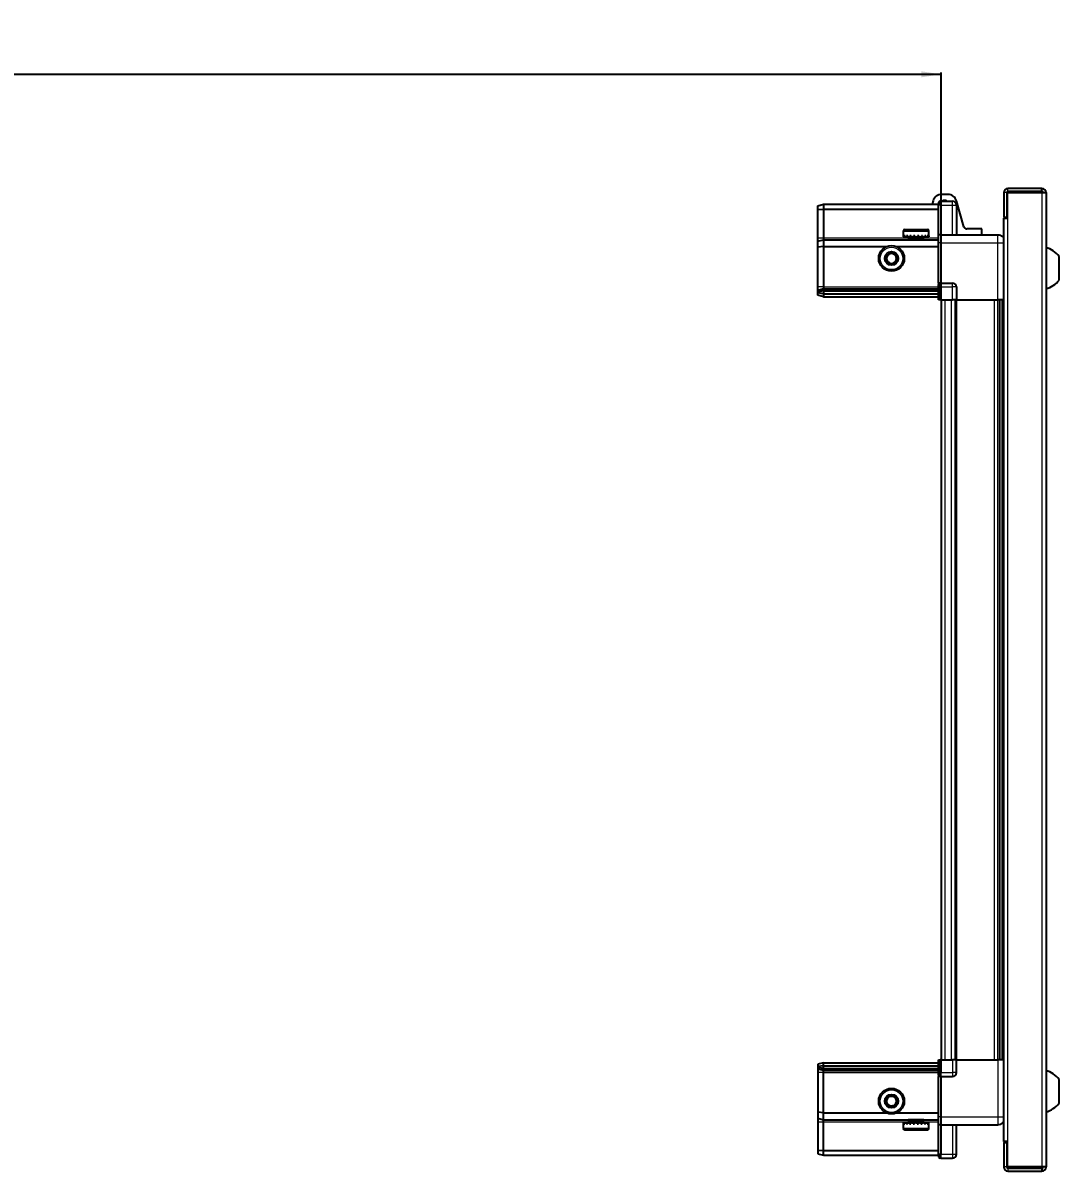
# Model space of a CAD drawing. Header units: millimetres. Extents: x 1256 to 5837, y -275 to 1864.
# Drawn here: x 3690 to 4216, y 1198 to 1781 of the extents above; entities that cross this region are included whole.
import ezdxf

# ---------------------------------------------------------------- set-up
doc = ezdxf.new("R2010")
doc.units = ezdxf.units.MM
doc.layers.add('FORMAT', color=7, linetype='Continuous')
doc.styles.add('SLDTEXTSTYLE0', font='TXT', dxfattribs={"width": 0.75})
doc.dimstyles.new('SLDDIMSTYLE0', dxfattribs={"dimtxt": 20, "dimasz": 10, "dimexe": 0, "dimexo": 0.0625, "dimgap": 5, "dimtad": 2, "dimdec": 1, "dimrnd": 1e-09, "dimzin": 12, "dimdsep": 46, "dimtxsty": 'SLDTEXTSTYLE0', "dimsah": 1, "dimcen": 0.09, "dimadec": 0, "dimazin": 3, "dimtfac": 1, "dimtofl": 0, "dimtmove": 0, "dimatfit": 3, "dimfxl": 0, "dimfrac": 2, "dimtolj": 1, "dimtzin": 12, "dimarcsym": 0})

# ---------------------------------------------------------------- blocks, each defined once
blk = doc.blocks.new('_D_5')
at = {"layer": 'FORMAT'}
for p, q in [((3056.46, 1640.11), (3056.46, 1755.6)), ((4156.46, 1640.11), (4156.46, 1755.6)), ((3056.46, 1754.6), (4156.46, 1754.6))]:
    blk.add_line(p, q, dxfattribs=at)
for points in [[(3056.46, 1754.6), (3066.46, 1753.07), (3066.46, 1756.14)], [(4156.46, 1754.6), (4146.46, 1756.14), (4146.46, 1753.07)]]:
    blk.add_solid(points, dxfattribs=at)
at = {"layer": 'FORMAT', "insert": (3576.91, 1780.39), "char_height": 20, "attachment_point": 1, "style": 'SLDTEXTSTYLE0'}
blk.add_mtext('1100', dxfattribs=at)

msp = doc.modelspace()

# ---------------------------------------------------------------- linework, layer by layer
at = {"color": 7, "linetype": 'Continuous', "lineweight": 25}
for p, q in [((4160, 1693.6), (4156.77, 1693.6)), ((4188.31, 1694.5), (4188.31, 1682.1)), ((4189.81, 1694.5), (4189.81, 1682.1)), ((4190.31, 1681.6), (4190.31, 1694.5)), ((4190.31, 1694.5), (4207.71, 1694.5)), ((4207.71, 1696.6), (4190.41, 1696.6)), ((4207.71, 1695.1), (4190.41, 1695.1)), ((4207.71, 1695.1), (4207.71, 1696.6)), ((4207.71, 1694.5), (4209.81, 1694.5)), ((4209.81, 1694.5), (4209.81, 1199.7)), ((4093.81, 1687.8), (4096.81, 1688.6)), ((4093.81, 1685.95), (4093.81, 1687.8)), ((4093.81, 1685.95), (4096.81, 1686.1)), ((4093.81, 1671.6), (4093.81, 1685.95)), ((4096.81, 1688.6), (4096.81, 1686.1)), ((4096.81, 1688.6), (4155.11, 1688.6)), ((4096.81, 1686.1), (4096.81, 1671.6)), ((4096.81, 1686.1), (4155.11, 1686.1)), ((4152.44, 1690.34), (4151.95, 1688.6)), ((4155.98, 1690.1), (4155.11, 1689.6)), ((4155.11, 1689.6), (4155.11, 1688.1)), ((4155.11, 1673.3), (4155.11, 1688.1)), ((4156.31, 1690.1), (4155.98, 1690.1)), ((4156.31, 1688.1), (4156.31, 1690.1)), ((4156.31, 1690.1), (4162.31, 1690.1)), ((4156.31, 1688.1), (4156.31, 1673.3)), ((4164.31, 1688.1), (4164.31, 1673.1)), ((4168.09, 1677.19), (4164.32, 1690.34)), ((4188.21, 1681.6), (4188.21, 1212.6)), ((4188.21, 1681.6), (4190.31, 1681.6)), ((4188.31, 1682.1), (4189.81, 1682.1)), ((4137.31, 1675), (4137.31, 1672.1)), ((4138.11, 1675.8), (4149.51, 1675.8)), ((4150.31, 1672.1), (4150.31, 1675)), ((4177.26, 1676.1), (4169.53, 1676.1)), ((4177.26, 1673.1), (4177.26, 1676.1)), ((4093.81, 1669.8), (4093.81, 1671.6)), ((4093.81, 1669.8), (4096.81, 1670.6)), ((4093.81, 1666.77), (4093.81, 1669.8)), ((4096.81, 1671.6), (4096.81, 1670.6)), ((4096.81, 1670.6), (4096.81, 1667.1)), ((4096.81, 1670.6), (4155.11, 1670.6)), ((4137.31, 1672.1), (4137.35, 1672.1)), ((4137.47, 1672.6), (4137.35, 1672.6)), ((4137.35, 1672.6), (4137.35, 1672.1)), ((4137.35, 1672.1), (4137.47, 1672.1)), ((4137.47, 1672.6), (4137.47, 1672.1)), ((4137.47, 1672.1), (4137.88, 1672.1)), ((4138.22, 1672.6), (4137.88, 1672.6)), ((4137.88, 1672.6), (4137.88, 1672.1)), ((4137.88, 1672.1), (4138.22, 1672.1)), ((4138.22, 1672.6), (4138.22, 1672.1)), ((4138.22, 1672.1), (4138.99, 1672.1)), ((4139.52, 1672.6), (4138.99, 1672.6)), ((4138.99, 1672.6), (4138.99, 1672.1)), ((4138.99, 1672.1), (4139.52, 1672.1)), ((4139.41, 1672.1), (4139.41, 1672)), ((4139.41, 1672), (4148.21, 1672)), ((4139.52, 1672.6), (4139.52, 1672.1)), ((4139.52, 1672.1), (4140.57, 1672.1)), ((4139.81, 1671.6), (4140.5, 1671.12)), ((4139.81, 1671.6), (4147.81, 1671.6)), ((4140.5, 1671.12), (4139.81, 1670.64)), ((4139.81, 1670.64), (4139.81, 1670.6)), ((4139.81, 1670.64), (4147.81, 1670.64)), ((4140.5, 1671.12), (4147.12, 1671.12)), ((4141.23, 1672.6), (4140.57, 1672.6)), ((4140.57, 1672.6), (4140.57, 1672.1)), ((4140.57, 1672.1), (4141.23, 1672.1)), ((4141.23, 1672.6), (4141.23, 1672.1)), ((4141.23, 1672.1), (4142.47, 1672.1)), ((4143.2, 1672.6), (4142.47, 1672.6)), ((4142.47, 1672.6), (4142.47, 1672.1)), ((4142.47, 1672.1), (4142.91, 1672.1)), ((4142.91, 1672.6), (4142.91, 1672.1)), ((4143.2, 1672.6), (4143.2, 1672.1)), ((4143.2, 1672.1), (4144.5, 1672.1)), ((4145.23, 1672.6), (4144.5, 1672.6)), ((4144.5, 1672.6), (4144.5, 1672.1)), ((4144.77, 1672.6), (4144.77, 1672.1)), ((4144.77, 1672.1), (4145.23, 1672.1)), ((4145.23, 1672.6), (4145.23, 1672.1)), ((4145.23, 1672.1), (4146.47, 1672.1)), ((4147.12, 1672.6), (4146.47, 1672.6)), ((4146.47, 1672.6), (4146.47, 1672.1)), ((4146.47, 1672.1), (4147.12, 1672.1)), ((4147.12, 1672.6), (4147.12, 1672.1)), ((4147.12, 1672.1), (4148.17, 1672.1)), ((4147.12, 1671.12), (4147.81, 1671.6)), ((4147.81, 1670.64), (4147.12, 1671.12)), ((4147.81, 1670.6), (4147.81, 1670.64)), ((4148.69, 1672.6), (4148.17, 1672.6)), ((4148.17, 1672.6), (4148.17, 1672.1)), ((4148.17, 1672.1), (4148.69, 1672.1)), ((4148.21, 1672), (4148.21, 1672.1)), ((4148.69, 1672.6), (4148.69, 1672.1)), ((4148.69, 1672.1), (4149.45, 1672.1)), ((4149.78, 1672.6), (4149.45, 1672.6)), ((4149.45, 1672.6), (4149.45, 1672.1)), ((4149.45, 1672.1), (4149.78, 1672.1)), ((4149.78, 1672.6), (4149.78, 1672.1)), ((4149.78, 1672.1), (4150.17, 1672.1)), ((4150.28, 1672.6), (4150.17, 1672.6)), ((4150.17, 1672.6), (4150.17, 1672.1)), ((4150.17, 1672.1), (4150.28, 1672.1)), ((4150.28, 1672.6), (4150.28, 1672.1)), ((4150.28, 1672.1), (4150.31, 1672.1)), ((4155.11, 1673.1), (4155.11, 1673.3)), ((4156.31, 1673.1), (4155.11, 1673.1)), ((4155.11, 1669.1), (4155.11, 1673.1)), ((4155.11, 1648.8), (4155.11, 1669.1)), ((4156.31, 1673.3), (4156.31, 1673.1)), ((4156.31, 1673.1), (4156.31, 1669.1)), ((4156.31, 1673.1), (4185.31, 1673.1)), ((4156.31, 1669.1), (4156.31, 1648.8)), ((4096.81, 1667.1), (4093.81, 1666.77)), ((4093.81, 1646.6), (4093.81, 1666.77)), ((4096.81, 1667.1), (4096.81, 1646.6)), ((4096.81, 1667.1), (4128.81, 1667.1)), ((4133.81, 1667.1), (4155.11, 1667.1)), ((4216.41, 1650.1), (4216.41, 1662.1)), ((4093.81, 1644.8), (4093.81, 1646.6)), ((4096.81, 1645.6), (4093.81, 1644.8)), ((4093.81, 1644.06), (4093.81, 1644.8)), ((4096.81, 1644.6), (4093.81, 1644.06)), ((4096.81, 1646.6), (4096.81, 1645.6)), ((4096.81, 1645.6), (4096.81, 1644.6)), ((4096.81, 1645.6), (4155.11, 1645.6)), ((4096.81, 1644.6), (4155.11, 1644.6)), ((4096.81, 1644.6), (4096.81, 1643.1)), ((4155.11, 1648.6), (4155.11, 1648.8)), ((4156.31, 1648.6), (4155.11, 1648.6)), ((4155.11, 1648.6), (4155.11, 1647.93)), ((4155.11, 1640.1), (4155.11, 1647.93)), ((4155.98, 1646.6), (4155.98, 1640.1)), ((4156.31, 1648.8), (4156.31, 1648.6)), ((4156.31, 1646.6), (4156.31, 1648.6)), ((4156.31, 1648.6), (4162.31, 1648.6)), ((4156.31, 1646.6), (4156.31, 1648.6)), ((4156.31, 1646.6), (4156.31, 1640.1)), ((4164.31, 1646.6), (4164.31, 1640.1)), ((4093.81, 1643.56), (4093.81, 1644.06)), ((4096.81, 1643.1), (4093.81, 1643.56)), ((4093.81, 1642.41), (4093.81, 1643.56)), ((4096.81, 1641.6), (4093.81, 1642.41)), ((4096.81, 1643.1), (4155.11, 1643.1)), ((4096.81, 1643.1), (4096.81, 1641.6)), ((4096.81, 1641.6), (4155.11, 1641.6)), ((4155.98, 1640.1), (4155.11, 1640.1)), ((4156.31, 1640.1), (4155.98, 1640.1)), ((4156.31, 1640.1), (4162.31, 1640.1)), ((4156.46, 1640.1), (4156.46, 1254.1)), ((4164.31, 1640.1), (4162.31, 1640.1)), ((4163.66, 1640.1), (4163.66, 1254.1)), ((4164.31, 1640.1), (4185.31, 1640.1)), ((4186.33, 1254.1), (4186.33, 1640.1)), ((4186.37, 1254.1), (4186.37, 1640.1)), ((4188.16, 1640.1), (4188.16, 1254.1)), ((4155.11, 1246.28), (4155.11, 1254.1)), ((4155.11, 1254.1), (4155.98, 1254.1)), ((4155.98, 1254.1), (4155.98, 1254.1)), ((4155.98, 1254.1), (4155.98, 1247.6)), ((4156.31, 1254.1), (4155.98, 1254.1)), ((4156.31, 1254.1), (4156.31, 1247.6)), ((4156.31, 1254.1), (4156.31, 1254.1)), ((4156.31, 1254.1), (4162.31, 1254.1)), ((4156.31, 1254.1), (4156.31, 1247.6)), ((4164.31, 1254.1), (4162.31, 1254.1)), ((4164.31, 1247.6), (4164.31, 1254.1)), ((4164.31, 1254.1), (4185.31, 1254.1)), ((4096.81, 1252.6), (4093.81, 1251.8)), ((4093.81, 1251.8), (4093.81, 1250.65)), ((4096.81, 1251.1), (4093.81, 1250.65)), ((4093.81, 1250.65), (4093.81, 1250.15)), ((4096.81, 1249.6), (4093.81, 1250.15)), ((4093.81, 1250.15), (4093.81, 1249.41)), ((4096.81, 1248.6), (4093.81, 1249.41)), ((4093.81, 1249.41), (4093.81, 1247.6)), ((4096.81, 1251.1), (4096.81, 1252.6)), ((4096.81, 1252.6), (4155.11, 1252.6)), ((4096.81, 1249.6), (4096.81, 1251.1)), ((4096.81, 1251.1), (4155.11, 1251.1)), ((4096.81, 1249.6), (4155.11, 1249.6)), ((4096.81, 1248.6), (4096.81, 1249.6)), ((4096.81, 1248.6), (4155.11, 1248.6)), ((4096.81, 1247.6), (4096.81, 1248.6)), ((4093.81, 1247.6), (4093.81, 1227.44)), ((4096.81, 1227.1), (4096.81, 1247.6)), ((4155.11, 1246.28), (4155.11, 1245.6)), ((4156.31, 1245.6), (4155.11, 1245.6)), ((4155.11, 1245.4), (4155.11, 1245.6)), ((4155.11, 1225.1), (4155.11, 1245.4)), ((4156.31, 1245.6), (4156.31, 1247.6)), ((4156.31, 1245.6), (4156.31, 1245.4)), ((4156.31, 1245.6), (4162.31, 1245.6)), ((4156.31, 1245.4), (4156.31, 1225.1)), ((4216.41, 1232.1), (4216.41, 1244.1)), ((4096.81, 1227.1), (4093.81, 1227.44)), ((4093.81, 1227.44), (4093.81, 1224.41)), ((4096.81, 1227.1), (4128.81, 1227.1)), ((4096.81, 1223.6), (4096.81, 1227.1)), ((4133.81, 1227.1), (4155.11, 1227.1)), ((4155.11, 1221.1), (4155.11, 1225.1)), ((4156.31, 1225.1), (4156.31, 1221.1)), ((4093.81, 1224.41), (4096.81, 1223.6)), ((4093.81, 1224.41), (4093.81, 1222.6)), ((4093.81, 1222.6), (4093.81, 1208.26)), ((4096.81, 1223.6), (4155.11, 1223.6)), ((4096.81, 1222.6), (4096.81, 1223.6)), ((4096.81, 1208.1), (4096.81, 1222.6)), ((4137.31, 1222.1), (4137.31, 1219.2)), ((4137.33, 1222.1), (4137.31, 1222.1)), ((4137.33, 1221.6), (4137.33, 1222.1)), ((4137.43, 1222.1), (4137.33, 1222.1)), ((4137.33, 1221.6), (4137.43, 1221.6)), ((4137.43, 1221.6), (4137.43, 1222.1)), ((4137.8, 1222.1), (4137.43, 1222.1)), ((4137.8, 1221.6), (4137.8, 1222.1)), ((4138.12, 1222.1), (4137.8, 1222.1)), ((4137.8, 1221.6), (4138.12, 1221.6)), ((4138.12, 1221.6), (4138.12, 1222.1)), ((4138.86, 1222.1), (4138.12, 1222.1)), ((4138.86, 1221.6), (4138.86, 1222.1)), ((4139.37, 1222.1), (4138.86, 1222.1)), ((4138.86, 1221.6), (4139.37, 1221.6)), ((4139.37, 1221.6), (4139.37, 1222.1)), ((4140.4, 1222.1), (4139.37, 1222.1)), ((4139.41, 1222.2), (4139.41, 1222.1)), ((4148.21, 1222.2), (4139.41, 1222.2)), ((4139.81, 1223.6), (4139.81, 1223.57)), ((4139.81, 1223.57), (4140.5, 1223.09)), ((4147.81, 1223.57), (4139.81, 1223.57)), ((4140.5, 1223.09), (4139.81, 1222.6)), ((4147.81, 1222.6), (4139.81, 1222.6)), ((4140.4, 1221.6), (4140.4, 1222.1)), ((4141.05, 1222.1), (4140.4, 1222.1)), ((4140.4, 1221.6), (4141.05, 1221.6)), ((4147.12, 1223.09), (4140.5, 1223.09)), ((4141.05, 1221.6), (4141.05, 1222.1)), ((4142.28, 1222.1), (4141.05, 1222.1)), ((4142.28, 1221.6), (4142.28, 1222.1)), ((4142.77, 1222.1), (4142.28, 1222.1)), ((4142.28, 1221.6), (4143, 1221.6)), ((4142.77, 1221.6), (4142.77, 1222.1)), ((4143, 1221.6), (4143, 1222.1)), ((4144.3, 1222.1), (4143, 1222.1)), ((4144.3, 1221.6), (4144.3, 1222.1)), ((4144.3, 1221.6), (4145.04, 1221.6)), ((4144.64, 1221.6), (4144.64, 1222.1)), ((4145.04, 1222.1), (4144.64, 1222.1)), ((4145.04, 1221.6), (4145.04, 1222.1)), ((4146.28, 1222.1), (4145.04, 1222.1)), ((4146.28, 1221.6), (4146.28, 1222.1)), ((4146.95, 1222.1), (4146.28, 1222.1)), ((4146.28, 1221.6), (4146.95, 1221.6)), ((4146.95, 1221.6), (4146.95, 1222.1)), ((4148.02, 1222.1), (4146.95, 1222.1)), ((4147.12, 1223.09), (4147.81, 1223.57)), ((4147.81, 1222.6), (4147.12, 1223.09)), ((4147.81, 1223.57), (4147.81, 1223.6)), ((4148.02, 1221.6), (4148.02, 1222.1)), ((4148.55, 1222.1), (4148.02, 1222.1)), ((4148.02, 1221.6), (4148.55, 1221.6)), ((4148.21, 1222.1), (4148.21, 1222.2)), ((4148.55, 1221.6), (4148.55, 1222.1)), ((4149.34, 1222.1), (4148.55, 1222.1)), ((4149.34, 1221.6), (4149.34, 1222.1)), ((4149.7, 1222.1), (4149.34, 1222.1)), ((4149.34, 1221.6), (4149.7, 1221.6)), ((4149.7, 1221.6), (4149.7, 1222.1)), ((4150.13, 1222.1), (4149.7, 1222.1)), ((4150.13, 1221.6), (4150.13, 1222.1)), ((4150.26, 1222.1), (4150.13, 1222.1)), ((4150.13, 1221.6), (4150.26, 1221.6)), ((4150.26, 1221.6), (4150.26, 1222.1)), ((4150.31, 1222.1), (4150.26, 1222.1)), ((4150.31, 1219.2), (4150.31, 1222.1)), ((4156.31, 1221.1), (4155.11, 1221.1)), ((4155.11, 1220.9), (4155.11, 1221.1)), ((4155.11, 1206.1), (4155.11, 1220.9)), ((4156.31, 1221.1), (4156.31, 1220.9)), ((4156.31, 1221.1), (4185.31, 1221.1)), ((4156.31, 1220.9), (4156.31, 1206.1)), ((4156.31, 1220.9), (4156.31, 1206.1)), ((4164.31, 1206.1), (4164.31, 1221.1)), ((4149.51, 1218.4), (4138.11, 1218.4)), ((4093.81, 1208.26), (4096.81, 1208.1)), ((4093.81, 1208.26), (4093.81, 1206.41)), ((4096.81, 1208.1), (4155.11, 1208.1)), ((4096.81, 1205.6), (4096.81, 1208.1)), ((4190.31, 1212.6), (4188.21, 1212.6)), ((4188.31, 1212.1), (4189.81, 1212.1)), ((4188.31, 1212.1), (4188.31, 1199.7)), ((4189.81, 1212.1), (4189.81, 1199.7)), ((4190.31, 1199.7), (4190.31, 1212.6)), ((4093.81, 1206.41), (4096.81, 1205.6)), ((4096.81, 1205.6), (4155.11, 1205.6)), ((4155.11, 1206.1), (4155.11, 1204.6)), ((4155.11, 1204.6), (4155.98, 1204.1)), ((4156.31, 1204.1), (4155.98, 1204.1)), ((4156.31, 1204.1), (4156.31, 1206.1)), ((4156.31, 1204.1), (4162.31, 1204.1)), ((4207.71, 1199.7), (4190.31, 1199.7)), ((4190.41, 1199.1), (4207.71, 1199.1)), ((4190.41, 1197.6), (4207.71, 1197.6)), ((4209.81, 1199.7), (4207.71, 1199.7)), ((4207.71, 1199.1), (4207.71, 1197.6))]:
    msp.add_line(p, q, dxfattribs=at)
at = {"color": 8, "linetype": 'Continuous', "lineweight": 18}
for p, q in [((4189.81, 1694.5), (4188.31, 1694.5)), ((4190.41, 1695.1), (4190.41, 1696.6)), ((4207.71, 1694.5), (4207.71, 1199.7)), ((4156.31, 1688.1), (4155.11, 1688.1)), ((4156.31, 1688.1), (4162.31, 1688.1)), ((4162.31, 1688.1), (4162.31, 1690.1)), ((4162.31, 1688.1), (4164.31, 1688.1)), ((4162.31, 1673.1), (4162.31, 1688.1)), ((4190.31, 1681.6), (4190.31, 1212.6)), ((4137.31, 1675), (4150.31, 1675)), ((4093.81, 1671.6), (4096.81, 1671.6)), ((4096.81, 1671.6), (4139.81, 1671.6)), ((4147.81, 1671.6), (4155.11, 1671.6)), ((4155.11, 1673.3), (4156.31, 1673.3)), ((4156.31, 1669.1), (4155.11, 1669.1)), ((4156.31, 1669.1), (4185.31, 1669.1)), ((4185.31, 1640.1), (4185.31, 1669.1)), ((4096.81, 1646.6), (4093.81, 1646.6)), ((4096.81, 1646.6), (4155.11, 1646.6)), ((4155.11, 1648.8), (4156.31, 1648.8)), ((4156.31, 1646.6), (4155.98, 1646.6)), ((4156.31, 1646.6), (4162.31, 1646.6)), ((4162.31, 1646.6), (4162.31, 1648.6)), ((4162.31, 1640.1), (4162.31, 1646.6)), ((4164.31, 1646.6), (4162.31, 1646.6)), ((4158.46, 1640.1), (4158.46, 1254.1)), ((4161.66, 1640.1), (4161.66, 1254.1)), ((4164.31, 1640.1), (4164.31, 1254.1)), ((4183.71, 1254.1), (4183.71, 1640.1)), ((4185.13, 1640.1), (4185.13, 1254.1)), ((4187.58, 1254.1), (4187.58, 1640.1)), ((4156.31, 1254.1), (4155.98, 1254.1)), ((4162.31, 1254.1), (4162.31, 1247.6)), ((4185.31, 1254.1), (4185.31, 1225.1)), ((4096.81, 1247.6), (4093.81, 1247.6)), ((4096.81, 1247.6), (4155.11, 1247.6)), ((4156.31, 1245.4), (4155.11, 1245.4)), ((4156.31, 1247.6), (4155.98, 1247.6)), ((4156.31, 1247.6), (4162.31, 1247.6)), ((4164.31, 1247.6), (4162.31, 1247.6)), ((4162.31, 1247.6), (4162.31, 1245.6)), ((4156.31, 1225.1), (4155.11, 1225.1)), ((4156.31, 1225.1), (4185.31, 1225.1)), ((4093.81, 1222.6), (4096.81, 1222.6)), ((4096.81, 1222.6), (4139.81, 1222.6)), ((4150.31, 1219.2), (4137.31, 1219.2)), ((4147.81, 1222.6), (4155.11, 1222.6)), ((4156.31, 1220.9), (4155.11, 1220.9)), ((4162.31, 1221.1), (4162.31, 1206.1)), ((4156.31, 1206.1), (4155.11, 1206.1)), ((4156.31, 1206.1), (4162.31, 1206.1)), ((4162.31, 1206.1), (4164.31, 1206.1)), ((4162.31, 1206.1), (4162.31, 1204.1)), ((4189.81, 1199.7), (4188.31, 1199.7)), ((4190.41, 1199.1), (4190.41, 1197.6))]:
    msp.add_line(p, q, dxfattribs=at)
at = {"color": 7, "linetype": 'Continuous', "lineweight": 25}
for centre, radius in [((4131.31, 1661.1), 6.5), ((4131.31, 1661.1), 3.46), ((4131.31, 1233.1), 6.5), ((4131.31, 1233.1), 3.46)]:
    msp.add_circle(centre, radius, dxfattribs=at)
at = {"color": 8, "linetype": 'Continuous', "lineweight": 18}
for centre in [(4131.31, 1661.1), (4131.31, 1233.1)]:
    msp.add_circle(centre, 5.7, dxfattribs=at)
at = {"color": 7, "linetype": 'Continuous', "lineweight": 25}
for centre, radius, start, end in [((4156.77, 1689.1), 4.5, 90, 164), ((4160, 1689.1), 4.5, 16, 90), ((4190.41, 1694.5), 2.1, 90, 180), ((4190.41, 1694.5), 0.6, 90, 180), ((4207.71, 1694.5), 2.1, 0, 90), ((4207.71, 1694.5), 0.6, 0, 90), ((4158.36, 1688.7), 1.9, 47.4631, 132.5369), ((4162.31, 1688.1), 2, 0, 90), ((4138.11, 1675), 0.8, 90, 180), ((4149.51, 1675), 0.8, 0, 90), ((4169.53, 1677.6), 1.5, 196, 270), ((4139.41, 1671.6), 0.4, 0, 90), ((4148.21, 1671.6), 0.4, 90, 180), ((4131.31, 1661.1), 2.5, 120.74103, 180.74103), ((4131.31, 1661.1), 2.5, 60.74103, 120.74103), ((4131.31, 1661.1), 2.5, 0.74103, 60.74103), ((4206.79, 1655.08), 11.91, 36.1266, 75.29965), ((4131.31, 1661.1), 2.5, 180.74103, 240.74103), ((4131.31, 1661.1), 2.5, 240.74103, 300.74103), ((4131.31, 1661.1), 2.5, 300.74103, 0.74103), ((4162.31, 1646.6), 2, 0, 90), ((4206.79, 1657.13), 11.91, 284.70035, 323.8734), ((4206.79, 1237.08), 11.91, 36.1266, 75.29965), ((4162.31, 1247.6), 2, 270, 0), ((4131.31, 1233.1), 2.5, 155.91157, 215.91157), ((4131.31, 1233.1), 2.5, 95.91157, 155.91157), ((4131.31, 1233.1), 2.5, 215.91157, 275.91157), ((4131.31, 1233.1), 2.5, 35.91157, 95.91157), ((4131.31, 1233.1), 2.5, 275.91157, 335.91157), ((4131.31, 1233.1), 2.5, 335.91157, 35.91157), ((4206.79, 1239.13), 11.91, 284.70035, 323.8734), ((4138.11, 1219.2), 0.8, 180, 270), ((4139.41, 1222.6), 0.4, 270, 0), ((4148.21, 1222.6), 0.4, 180, 270), ((4149.51, 1219.2), 0.8, 270, 0), ((4162.31, 1206.1), 2, 270, 0), ((4190.41, 1199.7), 2.1, 180, 270), ((4190.41, 1199.7), 0.6, 180, 270), ((4207.71, 1199.7), 2.1, 270, 0), ((4207.71, 1199.7), 0.6, 270, 0)]:
    msp.add_arc(centre, radius, start, end, dxfattribs=at)
for centre, start_param, end_param in [((4152.51, 1646.6), 0, 0.722734), ((4152.51, 1247.6), 5.560451, 6.283185)]:
    msp.add_ellipse(centre, major_axis=(3.46, 0), ratio=0.57735, start_param=start_param, end_param=end_param, dxfattribs=at)
for points, knots in [([(4185.31, 1673.1), (4185.75, 1673.06), (4186.43, 1672.99), (4187.24, 1672.55), (4187.8, 1672.11), (4188.08, 1671.74), (4188.21, 1671.56)], [0, 0, 0, 0, 0.3842982, 0.5911726, 0.8024372, 1, 1, 1, 1]), ([(4128.79, 1662.52), (4129.24, 1662.78), (4130.06, 1663.27), (4130.89, 1663.76), (4131.27, 1663.99)], [0, 0, 0, 0, 0.534686, 1, 1, 1, 1]), ([(4128.83, 1659.63), (4128.83, 1659.75), (4128.82, 1660.35), (4128.81, 1661.35), (4128.8, 1662.17), (4128.79, 1662.52)], [0, 0, 0, 0, 0.133125, 0.637099, 1, 1, 1, 1]), ([(4131.27, 1663.99), (4131.72, 1663.74), (4132.57, 1663.27), (4133.4, 1662.8), (4133.79, 1662.58)], [0, 0, 0, 0, 0.534686, 1, 1, 1, 1]), ([(4133.79, 1662.58), (4133.8, 1662.24), (4133.81, 1661.41), (4133.82, 1660.42), (4133.83, 1659.82), (4133.83, 1659.69)], [0, 0, 0, 0, 0.362901, 0.866875, 1, 1, 1, 1]), ([(4131.35, 1658.22), (4130.9, 1658.47), (4130.06, 1658.94), (4129.22, 1659.41), (4128.83, 1659.63)], [0, 0, 0, 0, 0.534686, 1, 1, 1, 1]), ([(4133.83, 1659.69), (4133.39, 1659.43), (4132.56, 1658.94), (4131.73, 1658.45), (4131.35, 1658.22)], [0, 0, 0, 0, 0.534686, 1, 1, 1, 1]), ([(4188.16, 1640.1), (4188.12, 1640.1), (4187.9, 1640.1), (4187.18, 1640.1), (4186.22, 1640.1), (4185.57, 1640.1), (4185.31, 1640.1)], [0, 0, 0, 0, 0.071707, 0.420979, 0.770251, 1, 1, 1, 1]), ([(4188.16, 1254.1), (4188.12, 1254.1), (4187.9, 1254.1), (4187.18, 1254.1), (4186.22, 1254.1), (4185.57, 1254.1), (4185.31, 1254.1)], [0, 0, 0, 0, 0.071707, 0.420979, 0.770251, 1, 1, 1, 1]), ([(4128.44, 1232.81), (4128.65, 1233.28), (4129.04, 1234.16), (4129.44, 1235.03), (4129.62, 1235.44)], [0, 0, 0, 0, 0.5346859, 1, 1, 1, 1]), ([(4130.13, 1230.47), (4129.83, 1230.89), (4129.26, 1231.67), (4128.7, 1232.45), (4128.44, 1232.81)], [0, 0, 0, 0, 0.534686, 1, 1, 1, 1]), ([(4129.62, 1235.44), (4129.96, 1235.48), (4130.78, 1235.56), (4131.77, 1235.67), (4132.36, 1235.73), (4132.49, 1235.74)], [0, 0, 0, 0, 0.3629006, 0.8668753, 1, 1, 1, 1]), ([(4133, 1230.77), (4132.88, 1230.75), (4132.28, 1230.69), (4131.29, 1230.59), (4130.48, 1230.5), (4130.13, 1230.47)], [0, 0, 0, 0, 0.1331247, 0.6370994, 1, 1, 1, 1]), ([(4132.49, 1235.74), (4132.79, 1235.32), (4133.36, 1234.54), (4133.92, 1233.76), (4134.18, 1233.4)], [0, 0, 0, 0, 0.534686, 1, 1, 1, 1]), ([(4134.18, 1233.4), (4133.97, 1232.93), (4133.58, 1232.05), (4133.19, 1231.17), (4133, 1230.77)], [0, 0, 0, 0, 0.5346859, 1, 1, 1, 1]), ([(4185.31, 1221.1), (4185.75, 1221.15), (4186.43, 1221.22), (4187.24, 1221.66), (4187.8, 1222.1), (4188.08, 1222.47), (4188.21, 1222.65)], [0, 0, 0, 0, 0.3842982, 0.5911726, 0.8024372, 1, 1, 1, 1])]:
    msp.add_open_spline(points, degree=3, knots=knots, dxfattribs=at)
at = {"color": 8, "linetype": 'Continuous', "lineweight": 18}
for points in [[(4185.31, 1669.1), (4185.31, 1669.63), (4185.31, 1670.68), (4185.31, 1672), (4185.31, 1672.92), (4185.31, 1673.04), (4185.31, 1673.1)], [(4185.31, 1225.1), (4185.31, 1224.58), (4185.31, 1223.53), (4185.31, 1222.21), (4185.31, 1221.28), (4185.31, 1221.16), (4185.31, 1221.1)]]:
    msp.add_open_spline(points, degree=3, dxfattribs=at)
for points, knots in [([(4185.31, 1669.1), (4185.75, 1669.1), (4186.43, 1669.1), (4187.24, 1669.1), (4187.8, 1669.1), (4188.08, 1669.1), (4188.21, 1669.1)], [0, 0, 0, 0, 0.3842982, 0.5911726, 0.8024372, 1, 1, 1, 1]), ([(4185.31, 1225.1), (4185.75, 1225.1), (4186.43, 1225.1), (4187.24, 1225.1), (4187.8, 1225.1), (4188.08, 1225.1), (4188.21, 1225.1)], [0, 0, 0, 0, 0.384298, 0.591173, 0.802437, 1, 1, 1, 1])]:
    msp.add_open_spline(points, degree=3, knots=knots, dxfattribs=at)

# ---------------------------------------------------------------- dimensions: what is measured, and where the dimension line sits
at = {"layer": 'FORMAT'}
dim = msp.add_linear_dim(base=(4156.46, 1754.6), p1=(3056.46, 1640.1), p2=(4156.46, 1640.1), angle=0, dimstyle='SLDDIMSTYLE0', dxfattribs=at)
dim.commit()
dim.dimension.update_dxf_attribs({"geometry": '_D_5', "text_midpoint": (3606.46, 1754.6), "dimtype": 160})

doc.saveas('drawing.dxf')
